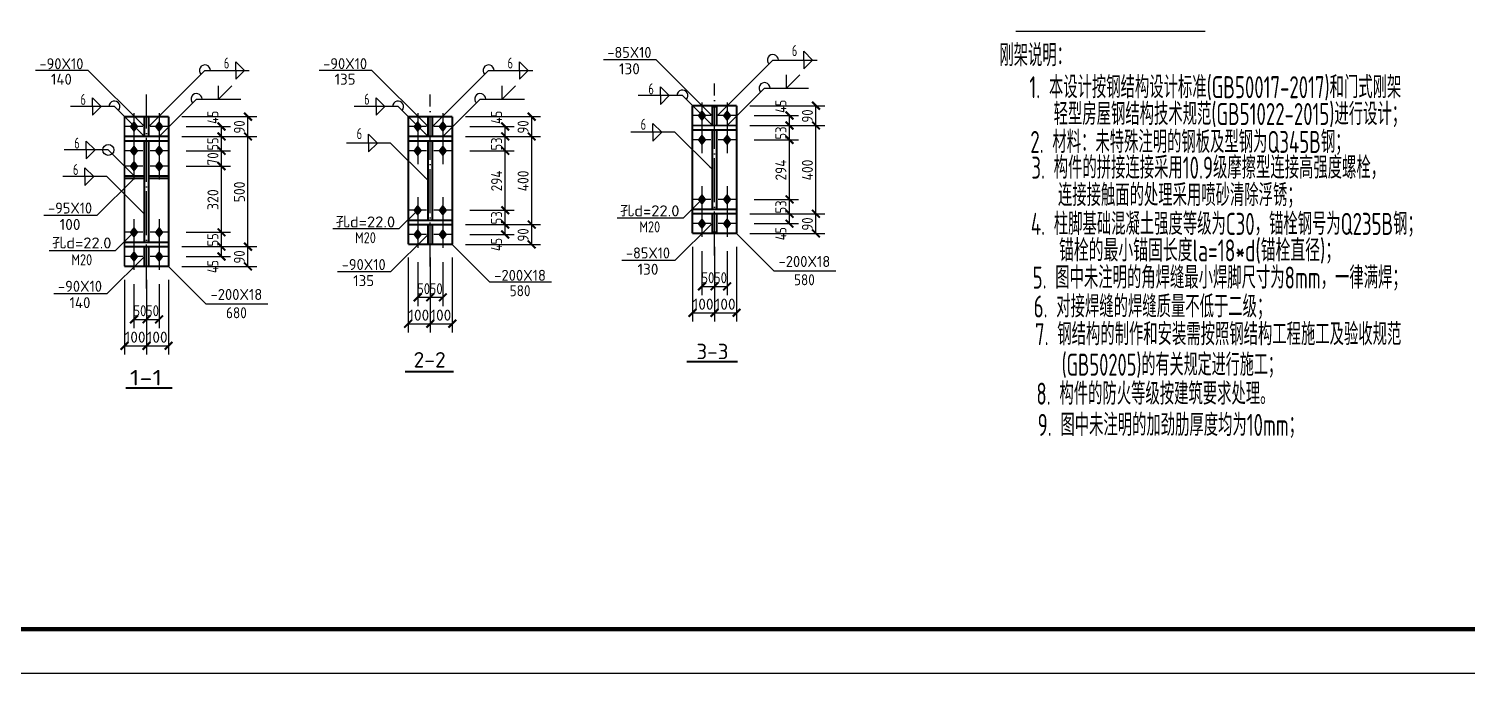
# Model space of a CAD drawing. Extents: x 14207793 to 14719554, y -1675802 to -1228715.
# Drawn here: x 14555110 to 14587723, y -1362692 to -1348066 of the extents above; entities that cross this region are included whole.
import ezdxf
from ezdxf.enums import TextEntityAlignment as Align

# ---------------------------------------------------------------- set-up
doc = ezdxf.new("R2010")
doc.units = 0
doc.header["$LTSCALE"] = 500
doc.header["$MEASUREMENT"] = 0
doc.linetypes.add('DOTE', pattern=[2.42, 2, -0.2, 0.02, -0.2])
for name, color, linetype in [('10', 1, 'CONTINUOUS'), ('20', 2, 'CONTINUOUS'), ('DIM_SYMB', 3, 'CONTINUOUS'), ('DOTE', 8, 'DOTE'), ('PUB_TITLE', 4, 'CONTINUOUS'), ('SBEAMTAG', 7, 'CONTINUOUS'), ('尺寸标注', 253, 'CONTINUOUS'), ('焊缝标注', 253, 'CONTINUOUS'), ('编号标注', 253, 'CONTINUOUS'), ('螺栓孔标注', 7, 'CONTINUOUS'), ('钢板标注', 253, 'CONTINUOUS')]:
    doc.layers.add(name, color=color, linetype=linetype)
doc.styles.get("Standard").update_dxf_attribs({"font": 'SYSZ.shx', "width": 0.75, "bigfont": 'SYFS.shx'})
doc.styles.add('TSSD_REIN', font='Tssdeng.shx', dxfattribs={"width": 0.65, "bigfont": 'hztxt.shx'})

msp = doc.modelspace()

# ---------------------------------------------------------------- linework, layer by layer
at = {"layer": '10', "color": 253}
for p, q in [((14570372.88, -1349736.99), (14570372.88, -1350336.99)), ((14570942.88, -1349736.99), (14570942.88, -1350336.99)), ((14557495.19, -1349985.68), (14557495.19, -1350585.68)), ((14558065.19, -1349985.68), (14558065.19, -1350585.68)), ((14563927.03, -1349985.68), (14563927.03, -1350585.68)), ((14564497.03, -1349985.68), (14564497.03, -1350585.68)), ((14570572.88, -1350036.99), (14570172.88, -1350036.99)), ((14571142.88, -1350036.99), (14570742.88, -1350036.99)), ((14557695.19, -1350285.68), (14557295.19, -1350285.68)), ((14558265.19, -1350285.68), (14557865.19, -1350285.68)), ((14564127.03, -1350285.68), (14563727.03, -1350285.68)), ((14564697.03, -1350285.68), (14564297.02, -1350285.68)), ((14570372.88, -1350286.99), (14570372.88, -1350886.99)), ((14570942.88, -1350286.99), (14570942.88, -1350886.99)), ((14557695.19, -1350835.68), (14557295.19, -1350835.68)), ((14557495.19, -1350535.68), (14557495.19, -1351135.68)), ((14558265.19, -1350835.68), (14557865.19, -1350835.68)), ((14558065.19, -1350535.68), (14558065.19, -1351135.68)), ((14564127.03, -1350835.68), (14563727.03, -1350835.68)), ((14563927.03, -1350535.68), (14563927.03, -1351135.68)), ((14564697.03, -1350835.68), (14564297.02, -1350835.68)), ((14564497.03, -1350535.68), (14564497.03, -1351135.68)), ((14570572.88, -1350586.99), (14570172.88, -1350586.99)), ((14571142.88, -1350586.99), (14570742.88, -1350586.99)), ((14557495.19, -1350885.68), (14557495.19, -1351485.68)), ((14558065.19, -1350885.68), (14558065.19, -1351485.68)), ((14557695.19, -1351185.68), (14557295.19, -1351185.68)), ((14558265.19, -1351185.68), (14557865.19, -1351185.68)), ((14570372.88, -1351639.49), (14570372.88, -1352239.49)), ((14570942.88, -1351639.49), (14570942.88, -1352239.49)), ((14563927.03, -1351885.68), (14563927.03, -1352485.68)), ((14564497.03, -1351885.68), (14564497.03, -1352485.68)), ((14570572.88, -1351939.49), (14570172.88, -1351939.49)), ((14571142.88, -1351939.49), (14570742.88, -1351939.49)), ((14557495.19, -1352385.68), (14557495.19, -1352985.68)), ((14558065.19, -1352385.68), (14558065.19, -1352985.68)), ((14564127.03, -1352185.68), (14563727.03, -1352185.68)), ((14563927.03, -1352435.68), (14563927.03, -1353035.68)), ((14564697.03, -1352185.68), (14564297.02, -1352185.68)), ((14564497.03, -1352435.68), (14564497.03, -1353035.68)), ((14570372.88, -1352189.49), (14570372.88, -1352789.49)), ((14570942.88, -1352189.49), (14570942.88, -1352789.49)), ((14557695.19, -1352685.68), (14557295.19, -1352685.68)), ((14558265.19, -1352685.68), (14557865.19, -1352685.68)), ((14564127.03, -1352735.68), (14563727.03, -1352735.68)), ((14564697.03, -1352735.68), (14564297.02, -1352735.68)), ((14570572.88, -1352489.49), (14570172.88, -1352489.49)), ((14571142.88, -1352489.49), (14570742.88, -1352489.49)), ((14557495.19, -1352935.68), (14557495.19, -1353535.68)), ((14558065.19, -1352935.68), (14558065.19, -1353535.68)), ((14557695.19, -1353235.68), (14557295.19, -1353235.68)), ((14558265.19, -1353235.68), (14557865.19, -1353235.68))]:
    msp.add_line(p, q, dxfattribs=at)
at = {"layer": '10', "color": 3, "const_width": 45}
for points in [[(14557280.19, -1350510.68), (14557280.19, -1350610.68)], [(14558280.19, -1350510.68), (14557280.19, -1350510.68)], [(14558280.19, -1350610.68), (14558280.19, -1350510.68)], [(14563712.03, -1350510.68), (14563712.03, -1350610.68)], [(14564712.03, -1350510.68), (14563712.03, -1350510.68)], [(14564712.03, -1350610.68), (14564712.03, -1350510.68)], [(14570157.88, -1350261.99), (14570157.88, -1350361.99)], [(14571157.88, -1350261.99), (14570157.88, -1350261.99)], [(14570157.88, -1350361.99), (14571157.88, -1350361.99)], [(14570607.88, -1352164.49), (14570607.88, -1350361.99)], [(14570707.88, -1352164.49), (14570707.88, -1350361.99)], [(14571157.88, -1350361.99), (14571157.88, -1350261.99)], [(14557280.19, -1350610.68), (14558280.19, -1350610.68)], [(14557730.19, -1352910.68), (14557730.19, -1350610.68)], [(14557830.19, -1352910.68), (14557830.19, -1350610.68)], [(14563712.03, -1350610.68), (14564712.03, -1350610.68)], [(14564162.03, -1352410.68), (14564162.03, -1350610.68)], [(14564262.03, -1352410.68), (14564262.03, -1350610.68)], [(14570157.88, -1352164.49), (14570157.88, -1352264.49)], [(14571157.88, -1352164.49), (14570157.88, -1352164.49)], [(14571157.88, -1352264.49), (14571157.88, -1352164.49)], [(14563712.03, -1352410.68), (14563712.03, -1352510.68)], [(14564712.03, -1352410.68), (14563712.03, -1352410.68)], [(14564712.03, -1352510.68), (14564712.03, -1352410.68)], [(14570157.88, -1352264.49), (14571157.88, -1352264.49)], [(14563712.03, -1352510.68), (14564712.03, -1352510.68)], [(14557280.19, -1352910.68), (14557280.19, -1353010.68)], [(14558280.19, -1352910.68), (14557280.19, -1352910.68)], [(14557280.19, -1353010.68), (14558280.19, -1353010.68)], [(14558280.19, -1353010.68), (14558280.19, -1352910.68)]]:
    msp.add_lwpolyline(points, dxfattribs=at)
at = {"layer": '10', "const_width": 45}
for points in [[(14570025.62, -1355622.19), (14571182.59, -1355622.19)], [(14563642.31, -1355849.13), (14564743.33, -1355849.13)], [(14557304.51, -1356222.08), (14558365.54, -1356222.08)]]:
    msp.add_lwpolyline(points, dxfattribs=at)
at = {"layer": '10'}
for points in [[(14557495.19, -1350155.68), (14557395.19, -1350285.68), (14557595.19, -1350285.68), (14557495.19, -1350415.68)], [(14558065.19, -1350155.68), (14557965.19, -1350285.68), (14558165.19, -1350285.68), (14558065.19, -1350415.68)], [(14563927.03, -1350155.68), (14563827.03, -1350285.68), (14564027.03, -1350285.68), (14563927.03, -1350415.68)], [(14564497.03, -1350155.68), (14564397.02, -1350285.68), (14564597.03, -1350285.68), (14564497.03, -1350415.68)], [(14570372.88, -1349906.99), (14570272.88, -1350036.99), (14570472.88, -1350036.99), (14570372.88, -1350166.99)], [(14570942.88, -1349906.99), (14570842.88, -1350036.99), (14571042.88, -1350036.99), (14570942.88, -1350166.99)], [(14570372.88, -1350456.99), (14570272.88, -1350586.99), (14570472.88, -1350586.99), (14570372.88, -1350716.99)], [(14570942.88, -1350456.99), (14570842.88, -1350586.99), (14571042.88, -1350586.99), (14570942.88, -1350716.99)], [(14557495.19, -1350705.68), (14557395.19, -1350835.68), (14557595.19, -1350835.68), (14557495.19, -1350965.68)], [(14558065.19, -1350705.68), (14557965.19, -1350835.68), (14558165.19, -1350835.68), (14558065.19, -1350965.68)], [(14563927.03, -1350705.68), (14563827.03, -1350835.68), (14564027.03, -1350835.68), (14563927.03, -1350965.68)], [(14564497.03, -1350705.68), (14564397.02, -1350835.68), (14564597.03, -1350835.68), (14564497.03, -1350965.68)], [(14557495.19, -1351055.68), (14557395.19, -1351185.68), (14557595.19, -1351185.68), (14557495.19, -1351315.68)], [(14558065.19, -1351055.68), (14557965.19, -1351185.68), (14558165.19, -1351185.68), (14558065.19, -1351315.68)], [(14570372.88, -1351809.49), (14570272.88, -1351939.49), (14570472.88, -1351939.49), (14570372.88, -1352069.49)], [(14570942.88, -1351809.49), (14570842.88, -1351939.49), (14571042.88, -1351939.49), (14570942.88, -1352069.49)], [(14563927.03, -1352055.68), (14563827.03, -1352185.68), (14564027.03, -1352185.68), (14563927.03, -1352315.68)], [(14564497.03, -1352055.68), (14564397.02, -1352185.68), (14564597.03, -1352185.68), (14564497.03, -1352315.68)], [(14570372.88, -1352359.49), (14570272.88, -1352489.49), (14570472.88, -1352489.49), (14570372.88, -1352619.49)], [(14570942.88, -1352359.49), (14570842.88, -1352489.49), (14571042.88, -1352489.49), (14570942.88, -1352619.49)], [(14557495.19, -1352555.68), (14557395.19, -1352685.68), (14557595.19, -1352685.68), (14557495.19, -1352815.68)], [(14558065.19, -1352555.68), (14557965.19, -1352685.68), (14558165.19, -1352685.68), (14558065.19, -1352815.68)], [(14563927.03, -1352605.68), (14563827.03, -1352735.68), (14564027.03, -1352735.68), (14563927.03, -1352865.68)], [(14564497.03, -1352605.68), (14564397.02, -1352735.68), (14564597.03, -1352735.68), (14564497.03, -1352865.68)], [(14557495.19, -1353105.68), (14557395.19, -1353235.68), (14557595.19, -1353235.68), (14557495.19, -1353365.68)], [(14558065.19, -1353105.68), (14557965.19, -1353235.68), (14558165.19, -1353235.68), (14558065.19, -1353365.68)]]:
    msp.add_solid(points, dxfattribs=at)
at = {"layer": '20', "const_width": 45}
for points in [[(14570157.88, -1349811.99), (14570157.88, -1352711.99)], [(14571157.88, -1349811.99), (14570157.88, -1349811.99)], [(14570607.88, -1349836.99), (14570607.88, -1350261.99)], [(14570707.88, -1349836.99), (14570607.88, -1349836.99)], [(14570707.88, -1350261.99), (14570707.88, -1349836.99)], [(14571157.88, -1352711.99), (14571157.88, -1349811.99)], [(14557280.19, -1350060.68), (14557280.19, -1353460.68)], [(14558280.19, -1350060.68), (14557280.19, -1350060.68)], [(14557730.19, -1350060.68), (14557730.19, -1350510.68)], [(14557830.19, -1350060.68), (14557730.19, -1350060.68)], [(14557830.19, -1350510.68), (14557830.19, -1350060.68)], [(14558280.19, -1353460.68), (14558280.19, -1350060.68)], [(14563712.03, -1350060.68), (14563712.03, -1352960.68)], [(14564712.03, -1350060.68), (14563712.03, -1350060.68)], [(14564162.03, -1350060.68), (14564162.03, -1350510.68)], [(14564262.03, -1350060.68), (14564162.03, -1350060.68)], [(14564262.03, -1350510.68), (14564262.03, -1350060.68)], [(14564712.03, -1352960.68), (14564712.03, -1350060.68)], [(14557730.19, -1350510.68), (14557830.19, -1350510.68)], [(14564162.03, -1350510.68), (14564262.03, -1350510.68)], [(14570607.88, -1350261.99), (14570707.88, -1350261.99)], [(14557280.19, -1351410.68), (14557280.19, -1351460.68)], [(14557730.19, -1351410.68), (14557280.19, -1351410.68)], [(14557280.19, -1351460.68), (14557730.19, -1351460.68)], [(14557730.19, -1351460.68), (14557730.19, -1351410.68)], [(14557830.19, -1351460.68), (14557830.19, -1351410.68)], [(14557830.19, -1351410.68), (14558280.19, -1351410.68)], [(14558280.19, -1351460.68), (14557830.19, -1351460.68)], [(14558280.19, -1351410.68), (14558280.19, -1351460.68)], [(14570607.88, -1352689.49), (14570607.88, -1352264.49)], [(14570607.88, -1352264.49), (14570707.88, -1352264.49)], [(14570707.88, -1352264.49), (14570707.88, -1352689.49)], [(14564162.03, -1352960.68), (14564162.03, -1352510.68)], [(14564162.03, -1352510.68), (14564262.03, -1352510.68)], [(14564262.03, -1352510.68), (14564262.03, -1352960.68)], [(14570157.88, -1352711.99), (14571157.88, -1352711.99)], [(14570707.88, -1352689.49), (14570607.88, -1352689.49)], [(14557730.19, -1353460.68), (14557730.19, -1353010.68)], [(14557730.19, -1353010.68), (14557830.19, -1353010.68)], [(14557830.19, -1353010.68), (14557830.19, -1353460.68)], [(14563712.03, -1352960.68), (14564712.03, -1352960.68)], [(14564262.03, -1352960.68), (14564162.03, -1352960.68)], [(14557280.19, -1353460.68), (14558280.19, -1353460.68)], [(14557830.19, -1353460.68), (14557730.19, -1353460.68)]]:
    msp.add_lwpolyline(points, dxfattribs=at)
at = {"layer": 'DIM_SYMB'}
msp.add_lwpolyline([(14577485.16, -1348118.58), (14581782.28, -1348118.58)], dxfattribs=at)
at = {"layer": 'DOTE'}
for p, q in [((14570657.88, -1353211.99), (14570657.88, -1349311.99)), ((14557780.19, -1353960.68), (14557780.19, -1349560.68)), ((14564212.03, -1353460.68), (14564212.03, -1349560.68))]:
    msp.add_line(p, q, dxfattribs=at)
at = {"layer": 'PUB_TITLE'}
msp.add_lwpolyline([(14551855, -1362692.5), (14611255, -1362692.5), (14611255, -1320692.5), (14551855, -1320692.5)], close=True, dxfattribs=at)
at = {"layer": 'PUB_TITLE', "const_width": 100}
msp.add_lwpolyline([(14554355, -1361692.5), (14610255, -1361692.5), (14610255, -1321692.5), (14554355, -1321692.5)], close=True, dxfattribs=at)
at = {"layer": '尺寸标注'}
for p, q in [((14571457.88, -1349811.99), (14573157.88, -1349811.99)), ((14572957.88, -1350261.99), (14572957.88, -1349811.99)), ((14558580.19, -1350060.68), (14560280.19, -1350060.68)), ((14560080.19, -1350510.68), (14560080.19, -1350060.68)), ((14565012.03, -1350060.68), (14566712.03, -1350060.68)), ((14566512.03, -1350510.68), (14566512.03, -1350060.68)), ((14571557.88, -1350036.99), (14572557.88, -1350036.99)), ((14572357.88, -1350261.99), (14572357.88, -1350036.99)), ((14558580.19, -1350510.68), (14560280.19, -1350510.68)), ((14558580.19, -1350510.68), (14560280.19, -1350510.68)), ((14558680.19, -1350285.68), (14559680.19, -1350285.68)), ((14558680.19, -1350510.68), (14559680.19, -1350510.68)), ((14558680.19, -1350510.68), (14559680.19, -1350510.68)), ((14559480.19, -1350510.68), (14559480.19, -1350285.68)), ((14559480.19, -1350835.68), (14559480.19, -1350510.68)), ((14560080.19, -1353010.68), (14560080.19, -1350510.68)), ((14565012.03, -1350510.68), (14566712.03, -1350510.68)), ((14565012.03, -1350510.68), (14566712.03, -1350510.68)), ((14565112.03, -1350285.68), (14566112.03, -1350285.68)), ((14565112.03, -1350510.68), (14566112.03, -1350510.68)), ((14565112.03, -1350510.68), (14566112.03, -1350510.68)), ((14565912.03, -1350510.68), (14565912.03, -1350285.68)), ((14565912.03, -1350835.68), (14565912.03, -1350510.68)), ((14566512.03, -1352510.68), (14566512.03, -1350510.68)), ((14571457.88, -1350261.99), (14573157.88, -1350261.99)), ((14571457.88, -1350261.99), (14573157.88, -1350261.99)), ((14571557.88, -1350261.99), (14572557.88, -1350261.99)), ((14571557.88, -1350261.99), (14572557.88, -1350261.99)), ((14572357.88, -1350586.99), (14572357.88, -1350261.99)), ((14572957.88, -1352264.49), (14572957.88, -1350261.99)), ((14558680.19, -1350835.68), (14559680.19, -1350835.68)), ((14558680.19, -1350835.68), (14559680.19, -1350835.68)), ((14559480.19, -1351185.68), (14559480.19, -1350835.68)), ((14565112.03, -1350835.68), (14566112.03, -1350835.68)), ((14565112.03, -1350835.68), (14566112.03, -1350835.68)), ((14565912.03, -1352185.68), (14565912.03, -1350835.68)), ((14571557.88, -1350586.99), (14572557.88, -1350586.99)), ((14571557.88, -1350586.99), (14572557.88, -1350586.99)), ((14572357.88, -1351939.49), (14572357.88, -1350586.99)), ((14558680.19, -1351185.68), (14559680.19, -1351185.68)), ((14558680.19, -1351185.68), (14559680.19, -1351185.68)), ((14559480.19, -1352685.68), (14559480.19, -1351185.68)), ((14571557.88, -1351939.49), (14572557.88, -1351939.49)), ((14571557.88, -1351939.49), (14572557.88, -1351939.49)), ((14572357.88, -1352264.49), (14572357.88, -1351939.49)), ((14565112.03, -1352185.68), (14566112.03, -1352185.68)), ((14565112.03, -1352185.68), (14566112.03, -1352185.68)), ((14565912.03, -1352510.68), (14565912.03, -1352185.68)), ((14571457.88, -1352264.49), (14573157.88, -1352264.49)), ((14571457.88, -1352264.49), (14573157.88, -1352264.49)), ((14571557.88, -1352264.49), (14572557.88, -1352264.49)), ((14571557.88, -1352264.49), (14572557.88, -1352264.49)), ((14572357.88, -1352489.49), (14572357.88, -1352264.49)), ((14572957.88, -1352711.99), (14572957.88, -1352264.49)), ((14558680.19, -1352685.68), (14559680.19, -1352685.68)), ((14558680.19, -1352685.68), (14559680.19, -1352685.68)), ((14559480.19, -1353010.68), (14559480.19, -1352685.68)), ((14565012.03, -1352510.68), (14566712.03, -1352510.68)), ((14565012.03, -1352510.68), (14566712.03, -1352510.68)), ((14565112.03, -1352510.68), (14566112.03, -1352510.68)), ((14565112.03, -1352510.68), (14566112.03, -1352510.68)), ((14565112.03, -1352735.68), (14566112.03, -1352735.68)), ((14565912.03, -1352735.68), (14565912.03, -1352510.68)), ((14566512.03, -1352960.68), (14566512.03, -1352510.68)), ((14571457.88, -1352711.99), (14573157.88, -1352711.99)), ((14571557.88, -1352489.49), (14572557.88, -1352489.49)), ((14558580.19, -1353010.68), (14560280.19, -1353010.68)), ((14558580.19, -1353010.68), (14560280.19, -1353010.68)), ((14558680.19, -1353010.68), (14559680.19, -1353010.68)), ((14558680.19, -1353010.68), (14559680.19, -1353010.68)), ((14559480.19, -1353235.68), (14559480.19, -1353010.68)), ((14560080.19, -1353460.68), (14560080.19, -1353010.68)), ((14565012.03, -1352960.68), (14566712.03, -1352960.68)), ((14570157.88, -1353011.99), (14570157.88, -1354711.99)), ((14570372.88, -1353111.99), (14570372.88, -1354111.99)), ((14570657.88, -1353011.99), (14570657.88, -1354711.99)), ((14570657.88, -1353011.99), (14570657.88, -1354711.99)), ((14570657.88, -1353111.99), (14570657.88, -1354111.99)), ((14570657.88, -1353111.99), (14570657.88, -1354111.99)), ((14570942.88, -1353111.99), (14570942.88, -1354111.99)), ((14571157.88, -1353011.99), (14571157.88, -1354711.99)), ((14558680.19, -1353235.68), (14559680.19, -1353235.68)), ((14563712.03, -1353260.68), (14563712.03, -1354960.68)), ((14563927.03, -1353360.68), (14563927.03, -1354360.68)), ((14564212.03, -1353260.68), (14564212.03, -1354960.68)), ((14564212.03, -1353260.68), (14564212.03, -1354960.68)), ((14564212.03, -1353360.68), (14564212.03, -1354360.68)), ((14564212.03, -1353360.68), (14564212.03, -1354360.68)), ((14564497.03, -1353360.68), (14564497.03, -1354360.68)), ((14564712.03, -1353260.68), (14564712.03, -1354960.68)), ((14557280.19, -1353760.68), (14557280.19, -1355460.68)), ((14557780.19, -1353760.68), (14557780.19, -1355460.68)), ((14557780.19, -1353760.68), (14557780.19, -1355460.68)), ((14558280.19, -1353760.68), (14558280.19, -1355460.68)), ((14558580.19, -1353460.68), (14560280.19, -1353460.68)), ((14557495.19, -1353860.68), (14557495.19, -1354860.68)), ((14557780.19, -1353860.68), (14557780.19, -1354860.68)), ((14557780.19, -1353860.68), (14557780.19, -1354860.68)), ((14558065.19, -1353860.68), (14558065.19, -1354860.68)), ((14570372.88, -1353911.99), (14570657.88, -1353911.99)), ((14570657.88, -1353911.99), (14570942.88, -1353911.99)), ((14563927.03, -1354160.68), (14564212.03, -1354160.68)), ((14564212.03, -1354160.68), (14564497.03, -1354160.68)), ((14557495.19, -1354660.68), (14557780.19, -1354660.68)), ((14557780.19, -1354660.68), (14558065.19, -1354660.68)), ((14570157.88, -1354511.99), (14570657.88, -1354511.99)), ((14570657.88, -1354511.99), (14571157.88, -1354511.99)), ((14563712.03, -1354760.68), (14564212.03, -1354760.68)), ((14564212.03, -1354760.68), (14564712.03, -1354760.68)), ((14557280.19, -1355260.68), (14557780.19, -1355260.68)), ((14557780.19, -1355260.68), (14558280.19, -1355260.68))]:
    msp.add_line(p, q, dxfattribs=at)
at = {"layer": '尺寸标注', "const_width": 45}
for points in [[(14572869.49, -1349723.6), (14573046.27, -1349900.38)], [(14559391.8, -1350197.29), (14559568.58, -1350374.07)], [(14559991.8, -1349972.29), (14560168.58, -1350149.07)], [(14565823.64, -1350197.29), (14566000.41, -1350374.07)], [(14566423.64, -1349972.29), (14566600.41, -1350149.07)], [(14572269.49, -1349948.6), (14572446.27, -1350125.38)], [(14572269.49, -1350173.6), (14572446.27, -1350350.38)], [(14572269.49, -1350173.6), (14572446.27, -1350350.38)], [(14572869.49, -1350173.6), (14573046.27, -1350350.38)], [(14572869.49, -1350173.6), (14573046.27, -1350350.38)], [(14559391.8, -1350422.29), (14559568.58, -1350599.07)], [(14559391.8, -1350422.29), (14559568.58, -1350599.07)], [(14559991.8, -1350422.29), (14560168.58, -1350599.07)], [(14559991.8, -1350422.29), (14560168.58, -1350599.07)], [(14565823.64, -1350422.29), (14566000.41, -1350599.07)], [(14565823.64, -1350422.29), (14566000.41, -1350599.07)], [(14566423.64, -1350422.29), (14566600.41, -1350599.07)], [(14566423.64, -1350422.29), (14566600.41, -1350599.07)], [(14572269.49, -1350498.6), (14572446.27, -1350675.38)], [(14572269.49, -1350498.6), (14572446.27, -1350675.38)], [(14559391.8, -1350747.29), (14559568.58, -1350924.07)], [(14559391.8, -1350747.29), (14559568.58, -1350924.07)], [(14565823.64, -1350747.29), (14566000.41, -1350924.07)], [(14565823.64, -1350747.29), (14566000.41, -1350924.07)], [(14559391.8, -1351097.29), (14559568.58, -1351274.07)], [(14559391.8, -1351097.29), (14559568.58, -1351274.07)], [(14565823.64, -1352097.29), (14566000.41, -1352274.07)], [(14565823.64, -1352097.29), (14566000.41, -1352274.07)], [(14572269.49, -1351851.1), (14572446.27, -1352027.87)], [(14572269.49, -1351851.1), (14572446.27, -1352027.87)], [(14565823.64, -1352422.29), (14566000.41, -1352599.07)], [(14565823.64, -1352422.29), (14566000.41, -1352599.07)], [(14566423.64, -1352422.29), (14566600.41, -1352599.07)], [(14566423.64, -1352422.29), (14566600.41, -1352599.07)], [(14572269.49, -1352176.1), (14572446.27, -1352352.87)], [(14572269.49, -1352176.1), (14572446.27, -1352352.87)], [(14572269.49, -1352401.1), (14572446.27, -1352577.87)], [(14572869.49, -1352176.1), (14573046.27, -1352352.87)], [(14572869.49, -1352176.1), (14573046.27, -1352352.87)], [(14559391.8, -1352597.29), (14559568.58, -1352774.07)], [(14559391.8, -1352597.29), (14559568.58, -1352774.07)], [(14565823.64, -1352647.29), (14566000.41, -1352824.07)], [(14572869.49, -1352623.6), (14573046.27, -1352800.38)], [(14559391.8, -1352922.29), (14559568.58, -1353099.07)], [(14559391.8, -1352922.29), (14559568.58, -1353099.07)], [(14559991.8, -1352922.29), (14560168.58, -1353099.07)], [(14559991.8, -1352922.29), (14560168.58, -1353099.07)], [(14566423.64, -1352872.29), (14566600.41, -1353049.07)], [(14559391.8, -1353147.29), (14559568.58, -1353324.07)], [(14559991.8, -1353372.29), (14560168.58, -1353549.07)], [(14563838.64, -1354249.07), (14564015.41, -1354072.29)], [(14564123.64, -1354249.07), (14564300.41, -1354072.29)], [(14564123.64, -1354249.07), (14564300.41, -1354072.29)], [(14564408.64, -1354249.07), (14564585.41, -1354072.29)], [(14570284.49, -1354000.38), (14570461.27, -1353823.6)], [(14570569.49, -1354000.38), (14570746.27, -1353823.6)], [(14570569.49, -1354000.38), (14570746.27, -1353823.6)], [(14570854.49, -1354000.38), (14571031.27, -1353823.6)], [(14570069.49, -1354600.38), (14570246.27, -1354423.6)], [(14570569.49, -1354600.38), (14570746.27, -1354423.6)], [(14570569.49, -1354600.38), (14570746.27, -1354423.6)], [(14571069.49, -1354600.38), (14571246.27, -1354423.6)], [(14557406.8, -1354749.07), (14557583.58, -1354572.29)], [(14557691.8, -1354749.07), (14557868.58, -1354572.29)], [(14557691.8, -1354749.07), (14557868.58, -1354572.29)], [(14557976.8, -1354749.07), (14558153.58, -1354572.29)], [(14563623.64, -1354849.07), (14563800.41, -1354672.29)], [(14564123.64, -1354849.07), (14564300.41, -1354672.29)], [(14564123.64, -1354849.07), (14564300.41, -1354672.29)], [(14564623.64, -1354849.07), (14564800.41, -1354672.29)], [(14557191.8, -1355349.07), (14557368.58, -1355172.29)], [(14557691.8, -1355349.07), (14557868.58, -1355172.29)], [(14557691.8, -1355349.07), (14557868.58, -1355172.29)], [(14558191.8, -1355349.07), (14558368.58, -1355172.29)]]:
    msp.add_lwpolyline(points, dxfattribs=at)
at = {"layer": '焊缝标注'}
for p, q in [((14559803.49, -1349013.39), (14559803.49, -1348813.39)), ((14559803.49, -1348813.39), (14560003.49, -1349013.39)), ((14566235.32, -1349013.39), (14566235.32, -1348813.39)), ((14566235.32, -1348813.39), (14566435.32, -1349013.39)), ((14570707.88, -1350049.49), (14571981.18, -1348777.21)), ((14571981.18, -1348777.21), (14572981.18, -1348777.21)), ((14572681.18, -1348777.21), (14572681.18, -1348577.21)), ((14572681.18, -1348577.21), (14572881.18, -1348777.21)), ((14572681.18, -1348777.21), (14572681.18, -1348977.21)), ((14572681.18, -1348977.21), (14572881.18, -1348777.21)), ((14557830.19, -1350285.68), (14559103.49, -1349013.39)), ((14559103.49, -1349013.39), (14560103.49, -1349013.39)), ((14559803.49, -1349013.39), (14559803.49, -1349213.39)), ((14559803.49, -1349213.39), (14560003.49, -1349013.39)), ((14564262.03, -1350285.68), (14565535.32, -1349013.39)), ((14565535.32, -1349013.39), (14566535.32, -1349013.39)), ((14566235.32, -1349013.39), (14566235.32, -1349213.39)), ((14566235.32, -1349213.39), (14566435.32, -1349013.39)), ((14572291.75, -1349413.8), (14572591.75, -1349113.8)), ((14572291.75, -1349413.8), (14572291.75, -1349113.8)), ((14559414.06, -1349662.49), (14559714.06, -1349362.49)), ((14559414.06, -1349662.49), (14559414.06, -1349362.49)), ((14565845.89, -1349662.49), (14566145.89, -1349362.49)), ((14565845.89, -1349662.49), (14565845.89, -1349362.49)), ((14569429.87, -1349582.36), (14569429.87, -1349382.36)), ((14569629.87, -1349582.36), (14569429.87, -1349382.36)), ((14570942.88, -1350261.99), (14571791.75, -1349413.8)), ((14571791.75, -1349413.8), (14572791.75, -1349413.8)), ((14557052.18, -1349831.05), (14556052.18, -1349831.05)), ((14556552.18, -1349831.05), (14556552.18, -1349631.05)), ((14556752.18, -1349831.05), (14556552.18, -1349631.05)), ((14556552.18, -1349831.05), (14556552.18, -1350031.05)), ((14556752.18, -1349831.05), (14556552.18, -1350031.05)), ((14557730.19, -1350510.68), (14557052.18, -1349831.05)), ((14558065.19, -1350510.68), (14558914.06, -1349662.49)), ((14558914.06, -1349662.49), (14559914.06, -1349662.49)), ((14563484.01, -1349831.04), (14562484.01, -1349831.04)), ((14562984.01, -1349831.04), (14562984.01, -1349631.04)), ((14563184.01, -1349831.04), (14562984.01, -1349631.04)), ((14562984.01, -1349831.04), (14562984.01, -1350031.04)), ((14563184.01, -1349831.04), (14562984.01, -1350031.04)), ((14564162.03, -1350510.68), (14563484.01, -1349831.04)), ((14564497.03, -1350510.68), (14565345.89, -1349662.49)), ((14565345.89, -1349662.49), (14566345.89, -1349662.49)), ((14569929.87, -1349582.36), (14568929.87, -1349582.36)), ((14569429.87, -1349582.36), (14569429.87, -1349782.36)), ((14569629.87, -1349582.36), (14569429.87, -1349782.36)), ((14570607.88, -1350261.99), (14569929.87, -1349582.36)), ((14562814.51, -1350661.14), (14562814.51, -1350461.14)), ((14563014.51, -1350661.14), (14562814.51, -1350461.14)), ((14569760.37, -1350413.7), (14568760.37, -1350413.7)), ((14569260.37, -1350413.7), (14569260.37, -1350213.7)), ((14569460.37, -1350413.7), (14569260.37, -1350213.7)), ((14569260.37, -1350413.7), (14569260.37, -1350613.7)), ((14569460.37, -1350413.7), (14569260.37, -1350613.7)), ((14570607.88, -1351263.24), (14569760.37, -1350413.7)), ((14556911.93, -1350816), (14555911.93, -1350816)), ((14556411.93, -1350816), (14556411.93, -1350616)), ((14556611.93, -1350816), (14556411.93, -1350616)), ((14556411.93, -1350816), (14556411.93, -1351016)), ((14556611.93, -1350816), (14556411.93, -1351016)), ((14557505.19, -1351410.68), (14556911.93, -1350816)), ((14563314.51, -1350661.14), (14562314.51, -1350661.14)), ((14562814.51, -1350661.14), (14562814.51, -1350861.14)), ((14563014.51, -1350661.14), (14562814.51, -1350861.14)), ((14564162.03, -1351510.68), (14563314.51, -1350661.14)), ((14556882.68, -1351422.74), (14555882.68, -1351422.74)), ((14556382.68, -1351422.74), (14556382.68, -1351222.74)), ((14556582.68, -1351422.74), (14556382.68, -1351222.74)), ((14556382.68, -1351422.74), (14556382.68, -1351622.74)), ((14556582.68, -1351422.74), (14556382.68, -1351622.74)), ((14557730.19, -1352272.28), (14556882.68, -1351422.74))]:
    msp.add_line(p, q, dxfattribs=at)
msp.add_circle((14556911.93, -1350816), 125, dxfattribs=at)
for centre, start, end in [((14571981.18, -1348777.21), 0, 224.977194), ((14559103.49, -1349013.39), 0, 224.977194), ((14565535.32, -1349013.39), 0, 224.977194), ((14569929.87, -1349582.36), 314.931548, 180.000005), ((14571791.75, -1349413.8), 0, 224.977194), ((14557052.18, -1349831.05), 314.931548, 180.000005), ((14558914.06, -1349662.49), 0, 224.977194), ((14563484.01, -1349831.04), 314.931548, 180.000005), ((14565345.89, -1349662.49), 0, 224.977194)]:
    msp.add_arc(centre, 125, start, end, dxfattribs=at)
for points in [[(14570607.88, -1350261.99), (14570547.88, -1350180.6), (14570526.64, -1350201.79)], [(14570707.88, -1350049.49), (14570789.22, -1349989.42), (14570768.02, -1349968.2)], [(14570942.88, -1350261.99), (14571024.22, -1350201.92), (14571003.02, -1350180.7)], [(14557730.19, -1350510.68), (14557670.18, -1350429.29), (14557648.95, -1350450.48)], [(14557830.19, -1350285.68), (14557911.53, -1350225.61), (14557890.33, -1350204.38)], [(14558065.19, -1350510.68), (14558146.53, -1350450.61), (14558125.33, -1350429.38)], [(14564162.03, -1350510.68), (14564102.02, -1350429.29), (14564080.78, -1350450.48)], [(14564262.03, -1350285.68), (14564343.37, -1350225.61), (14564322.16, -1350204.38)], [(14564497.03, -1350510.68), (14564578.37, -1350450.61), (14564557.16, -1350429.38)], [(14557505.19, -1351410.68), (14557445.18, -1351329.29), (14557423.95, -1351350.48)], [(14564162.03, -1351510.68), (14564102.02, -1351429.29), (14564080.78, -1351450.48)], [(14570607.88, -1351263.24), (14570547.88, -1351181.85), (14570526.64, -1351203.04)], [(14557730.19, -1352272.28), (14557670.18, -1352190.89), (14557648.95, -1352212.08)]]:
    msp.add_solid(points, dxfattribs=at)
at = {"layer": '编号标注', "const_width": 10}
for points in [[(14570162.88, -1351261.99, 1), (14570152.88, -1351261.99, 1), (14570162.88, -1351261.99, 1)], [(14557285.19, -1351760.68, 1), (14557275.19, -1351760.68, 1), (14557285.19, -1351760.68, 1)], [(14563717.03, -1351510.68, 1), (14563707.03, -1351510.68, 1), (14563717.03, -1351510.68, 1)]]:
    msp.add_lwpolyline(points, format="xyb", dxfattribs=at)
at = {"layer": '螺栓孔标注'}
for p, q in [((14570372.88, -1351939.49), (14569947.77, -1352362.91)), ((14563927.03, -1352185.68), (14563501.92, -1352609.1)), ((14569947.77, -1352362.91), (14568447.77, -1352362.91)), ((14557495.19, -1352685.68), (14557070.08, -1353109.1)), ((14563501.92, -1352609.1), (14562001.92, -1352609.1)), ((14557070.08, -1353109.1), (14555570.08, -1353109.1))]:
    msp.add_line(p, q, dxfattribs=at)
at = {"layer": '螺栓孔标注', "const_width": 10}
for points in [[(14570377.88, -1351939.49, 1), (14570367.88, -1351939.49, 1), (14570377.88, -1351939.49, 1)], [(14563932.03, -1352185.68, 1), (14563922.03, -1352185.68, 1), (14563932.03, -1352185.68, 1)], [(14557500.19, -1352685.68, 1), (14557490.19, -1352685.68, 1), (14557500.19, -1352685.68, 1)]]:
    msp.add_lwpolyline(points, format="xyb", dxfattribs=at)
at = {"layer": '钢板标注'}
for p, q in [((14569336.61, -1348775.18), (14568136.61, -1348775.18)), ((14570607.88, -1350049.49), (14569336.61, -1348775.18)), ((14556458.92, -1349011.37), (14555258.92, -1349011.37)), ((14557730.19, -1350285.68), (14556458.92, -1349011.37)), ((14562890.75, -1349011.37), (14561690.75, -1349011.37)), ((14564162.03, -1350285.68), (14562890.75, -1349011.37)), ((14557505.19, -1351460.68), (14556654.98, -1352307.51)), ((14556654.98, -1352307.51), (14555454.98, -1352307.51)), ((14564162.03, -1352735.68), (14563311.81, -1353582.51)), ((14570607.88, -1352476.99), (14569757.67, -1353323.82)), ((14571157.88, -1352711.99), (14572004.04, -1353562.88)), ((14564712.03, -1352960.68), (14565558.19, -1353811.57)), ((14557730.19, -1353235.68), (14556879.98, -1354082.51)), ((14569757.67, -1353323.82), (14568557.67, -1353323.82)), ((14558280.19, -1353460.68), (14559126.35, -1354311.57)), ((14563311.81, -1353582.51), (14562111.81, -1353582.51)), ((14572004.04, -1353562.88), (14573404.04, -1353562.88)), ((14556879.98, -1354082.51), (14555679.98, -1354082.51)), ((14565558.19, -1353811.57), (14566958.18, -1353811.57)), ((14559126.35, -1354311.57), (14560526.35, -1354311.57))]:
    msp.add_line(p, q, dxfattribs=at)
at = {"layer": '钢板标注', "const_width": 10}
for points in [[(14570612.88, -1350049.49, 1), (14570602.88, -1350049.49, 1), (14570612.88, -1350049.49, 1)], [(14557735.19, -1350285.68, 1), (14557725.19, -1350285.68, 1), (14557735.19, -1350285.68, 1)], [(14564167.03, -1350285.68, 1), (14564157.03, -1350285.68, 1), (14564167.03, -1350285.68, 1)], [(14557510.19, -1351460.68, 1), (14557500.19, -1351460.68, 1), (14557510.19, -1351460.68, 1)], [(14570612.88, -1352476.99, 1), (14570602.88, -1352476.99, 1), (14570612.88, -1352476.99, 1)], [(14564167.03, -1352735.68, 1), (14564157.03, -1352735.68, 1), (14564167.03, -1352735.68, 1)], [(14571162.88, -1352711.99, 1), (14571152.88, -1352711.99, 1), (14571162.88, -1352711.99, 1)], [(14564717.03, -1352960.68, 1), (14564707.03, -1352960.68, 1), (14564717.03, -1352960.68, 1)], [(14557735.19, -1353235.68, 1), (14557725.19, -1353235.68, 1), (14557735.19, -1353235.68, 1)], [(14558285.19, -1353460.68, 1), (14558275.19, -1353460.68, 1), (14558285.19, -1353460.68, 1)]]:
    msp.add_lwpolyline(points, format="xyb", dxfattribs=at)

# ---------------------------------------------------------------- texts
at = {"layer": '10'}
for s, width, p, p2 in [('2-2', 0.728999, (14563834.03, -1355753.82), (14564563.02, -1355753.82)), ('3-3', 0.728999, (14570245.6, -1355565.15), (14570974.6, -1355565.15)), ('1-1', 0.930638, (14557402.19, -1356158.71), (14558131.19, -1356158.71))]:
    msp.add_text(s, height=350, dxfattribs=dict(at, width=width)).set_placement(p, p2, align=Align.FIT)
at = {"layer": 'SBEAMTAG', "style": 'TSSD_REIN', "width": 0.65}
for s, p in [('刚架说明：', (14577115, -1348917.5)), ('2. 材料：未特殊注明的钢板及型钢为Q345B钢；', (14577817.33, -1350884.59)), ('3. 构件的拼接连接采用10.9级摩擦型连接高强度螺栓，', (14577841.13, -1351468.11)), ('  连接接触面的处理采用喷砂清除浮锈；', (14578049.11, -1352091.31)), ('4. 柱脚基础混凝土强度等级为C30，锚栓钢号为Q235B钢；', (14577828.47, -1352744.83)), ('5. 图中未注明的角焊缝最小焊脚尺寸为8mm，一律满焊；', (14577868.92, -1353962.8)), ('6. 对接焊缝的焊缝质量不低于二级；', (14577892.32, -1354618.79)), ('7. 钢结构的制作和安装需按照钢结构工程施工及验收规范', (14577922.78, -1355247.71)), ('8. 构件的防火等级按建筑要求处理。', (14577954.78, -1356597.24)), ('9. 图中未注明的加劲肋厚度均为10mm；', (14577982.32, -1357306.29))]:
    msp.add_text(s, height=500, dxfattribs=at).set_placement(p)
at = {"layer": 'SBEAMTAG', "color": 6, "style": 'TSSD_REIN', "width": 0.65}
for s, p in [('1. 本设计按钢结构设计标准(GB50017-2017)和门式刚架', (14577794.87, -1349642.27, -3.2)), ('轻型房屋钢结构技术规范(GB51022-2015)进行设计；', (14578346.03, -1350251.08))]:
    msp.add_text(s, height=500, dxfattribs=at).set_placement(p)
at = {"layer": 'SBEAMTAG', "style": 'TSSD_REIN'}
for s, width, p, p2 in [('  锚栓的最小锚固长度la=18*d(锚栓直径)；', 0.648846, (14578060.38, -1353347.35), (14584841.63, -1353347.35)), ('  (GB50205)的有关规定进行施工；', 0.617082, (14578140.38, -1355939.85), (14583521.63, -1355939.85))]:
    msp.add_text(s, height=500, dxfattribs=dict(at, width=width)).set_placement(p, p2, align=Align.FIT)
at = {"layer": '尺寸标注'}
for s, width, p, p2 in [('45', 0.735, (14572287.88, -1349975.74), (14572287.88, -1349678.24)), ('45', 0.735, (14559410.19, -1350224.43), (14559410.19, -1349926.93)), ('90', 0.735, (14560010.19, -1350443.18), (14560010.19, -1350145.68)), ('45', 0.735, (14565842.03, -1350224.43), (14565842.03, -1349926.93)), ('90', 0.735, (14566442.03, -1350443.18), (14566442.03, -1350145.68)), ('90', 0.735, (14572887.88, -1350194.49), (14572887.88, -1349896.99)), ('53', 0.735, (14572287.88, -1350581.99), (14572287.88, -1350284.49)), ('55', 0.735, (14559410.19, -1350830.68), (14559410.19, -1350533.18)), ('53', 0.735, (14565842.03, -1350830.68), (14565842.03, -1350533.18)), ('70', 0.735, (14559410.19, -1351168.18), (14559410.19, -1350870.68)), ('294', 0.721636, (14572287.88, -1351508.24), (14572287.88, -1351035.74)), ('400', 0.735, (14572887.88, -1351508.24), (14572887.88, -1351035.74)), ('294', 0.721636, (14565842.03, -1351755.68), (14565842.03, -1351283.18)), ('400', 0.735, (14566442.03, -1351755.68), (14566442.03, -1351283.18)), ('320', 0.735, (14559410.19, -1352180.68), (14559410.19, -1351708.18)), ('500', 0.735, (14560010.19, -1352005.68), (14560010.19, -1351533.18)), ('53', 0.735, (14572287.88, -1352259.49), (14572287.88, -1351961.99)), ('53', 0.735001, (14565842.03, -1352505.68), (14565842.03, -1352208.18)), ('90', 0.735001, (14572887.88, -1352645.74), (14572887.88, -1352348.24)), ('55', 0.735001, (14559410.19, -1353005.68), (14559410.19, -1352708.18)), ('90', 0.735001, (14566442.03, -1352893.18), (14566442.03, -1352595.68)), ('45', 0.735001, (14572287.88, -1352865.74), (14572287.88, -1352568.24)), ('90', 0.735001, (14560010.19, -1353393.18), (14560010.19, -1353095.68)), ('45', 0.735001, (14565842.03, -1353111.93), (14565842.03, -1352814.43)), ('45', 0.735001, (14559410.19, -1353611.93), (14559410.19, -1353314.43))]:
    msp.add_text(s, height=250, rotation=90, dxfattribs=dict(at, width=width)).set_placement(p, p2, align=Align.FIT)
for s, width, p, p2 in [('50', 0.735002, (14570357.88, -1353841.99), (14570655.38, -1353841.99)), ('50', 0.734998, (14570642.88, -1353841.99), (14570940.38, -1353841.99)), ('50', 0.735, (14563912.03, -1354090.68), (14564209.52, -1354090.68)), ('50', 0.735, (14564197.02, -1354090.68), (14564494.52, -1354090.68)), ('50', 0.735, (14557480.19, -1354590.68), (14557777.69, -1354590.68)), ('50', 0.735001, (14557765.19, -1354590.68), (14558062.69, -1354590.68)), ('100', 0.793798, (14570162.88, -1354441.99), (14570635.38, -1354441.99)), ('100', 0.793798, (14570662.88, -1354441.99), (14571135.38, -1354441.99)), ('100', 0.7938, (14563717.03, -1354690.68), (14564189.53, -1354690.68)), ('100', 0.793798, (14564217.03, -1354690.68), (14564689.52, -1354690.68)), ('100', 0.7938, (14557285.19, -1355190.68), (14557757.69, -1355190.68)), ('100', 0.7938, (14557785.19, -1355190.68), (14558257.69, -1355190.68))]:
    msp.add_text(s, height=250, dxfattribs=dict(at, width=width)).set_placement(p, p2, align=Align.FIT)
at = {"layer": '焊缝标注'}
for width, p, p2 in [(0.791533, (14572411.18, -1348687.21), (14572533.68, -1348687.21)), (0.791537, (14559533.49, -1348969.86), (14559655.99, -1348969.86)), (0.791533, (14565965.32, -1348968.64), (14566087.82, -1348968.64)), (0.791542, (14569159.87, -1349555.26), (14569282.37, -1349555.26)), (0.791539, (14556282.18, -1349794.16), (14556404.68, -1349794.16)), (0.791537, (14562714.01, -1349788.5), (14562836.51, -1349788.5)), (0.791542, (14568983.14, -1350359.8), (14569105.64, -1350359.8)), (0.791537, (14562544.51, -1350571.14), (14562667.01, -1350571.14)), (0.791539, (14556141.93, -1350785.75), (14556264.43, -1350785.75)), (0.791539, (14556112.68, -1351385.85), (14556235.18, -1351385.85))]:
    msp.add_text('6', height=250, dxfattribs=dict(at, width=width)).set_placement(p, p2, align=Align.FIT)
at = {"layer": '螺栓孔标注'}
for s, width, p, p2 in [('孔d=22.0', 0.842187, (14568515.27, -1352323.97), (14569862.77, -1352323.97)), ('孔d=22.0', 0.842187, (14562069.42, -1352575.67), (14563416.92, -1352575.67)), ('M20', 0.684309, (14568952.77, -1352687.91), (14569425.27, -1352687.91)), ('孔d=22.0', 0.842187, (14555637.58, -1353052.63), (14556985.08, -1353052.63)), ('M20', 0.68431, (14562506.92, -1352934.1), (14562979.42, -1352934.1)), ('M20', 0.68431, (14556075.08, -1353434.1), (14556547.58, -1353434.1))]:
    msp.add_text(s, height=250, dxfattribs=dict(at, width=width)).set_placement(p, p2, align=Align.FIT)
at = {"layer": '钢板标注'}
for s, width, p, p2 in [('-85X10', 0.722327, (14568229.11, -1348727.92), (14569226.61, -1348727.92)), ('-90X10', 0.722328, (14555351.42, -1348986.42), (14556348.92, -1348986.42)), ('-90X10', 0.722327, (14561783.25, -1348983.35), (14562780.75, -1348983.35)), ('130', 0.793798, (14568491.61, -1349100.18), (14568964.11, -1349100.18)), ('140', 0.7938, (14555613.92, -1349336.37), (14556086.42, -1349336.37)), ('135', 0.7938, (14562045.75, -1349336.37), (14562518.25, -1349336.37)), ('-95X10', 0.722328, (14555547.48, -1352259.43), (14556544.98, -1352259.43)), ('100', 0.7938, (14555809.98, -1352632.51), (14556282.48, -1352632.51)), ('-85X10', 0.722328, (14568650.17, -1353278.94), (14569647.67, -1353278.94)), ('-90X10', 0.722327, (14562204.31, -1353542.52), (14563201.81, -1353542.52)), ('130', 0.793801, (14568912.67, -1353648.82), (14569385.17, -1353648.82)), ('-200X18', 0.724192, (14572109.04, -1353472.88), (14573281.54, -1353472.88)), ('135', 0.7938, (14562466.81, -1353907.51), (14562939.31, -1353907.51)), ('-200X18', 0.724192, (14565663.18, -1353786.9), (14566835.69, -1353786.9)), ('580', 0.735001, (14572459.04, -1353887.88), (14572931.54, -1353887.88)), ('-90X10', 0.722328, (14555772.48, -1354035.01), (14556769.98, -1354035.01)), ('-200X18', 0.724191, (14559231.35, -1354221.57), (14560403.85, -1354221.57)), ('580', 0.735001, (14566013.18, -1354136.57), (14566485.69, -1354136.57)), ('140', 0.7938, (14556034.98, -1354407.51), (14556507.48, -1354407.51)), ('680', 0.735, (14559581.35, -1354636.57), (14560053.85, -1354636.57))]:
    msp.add_text(s, height=250, dxfattribs=dict(at, width=width)).set_placement(p, p2, align=Align.FIT)

doc.saveas('drawing.dxf')
